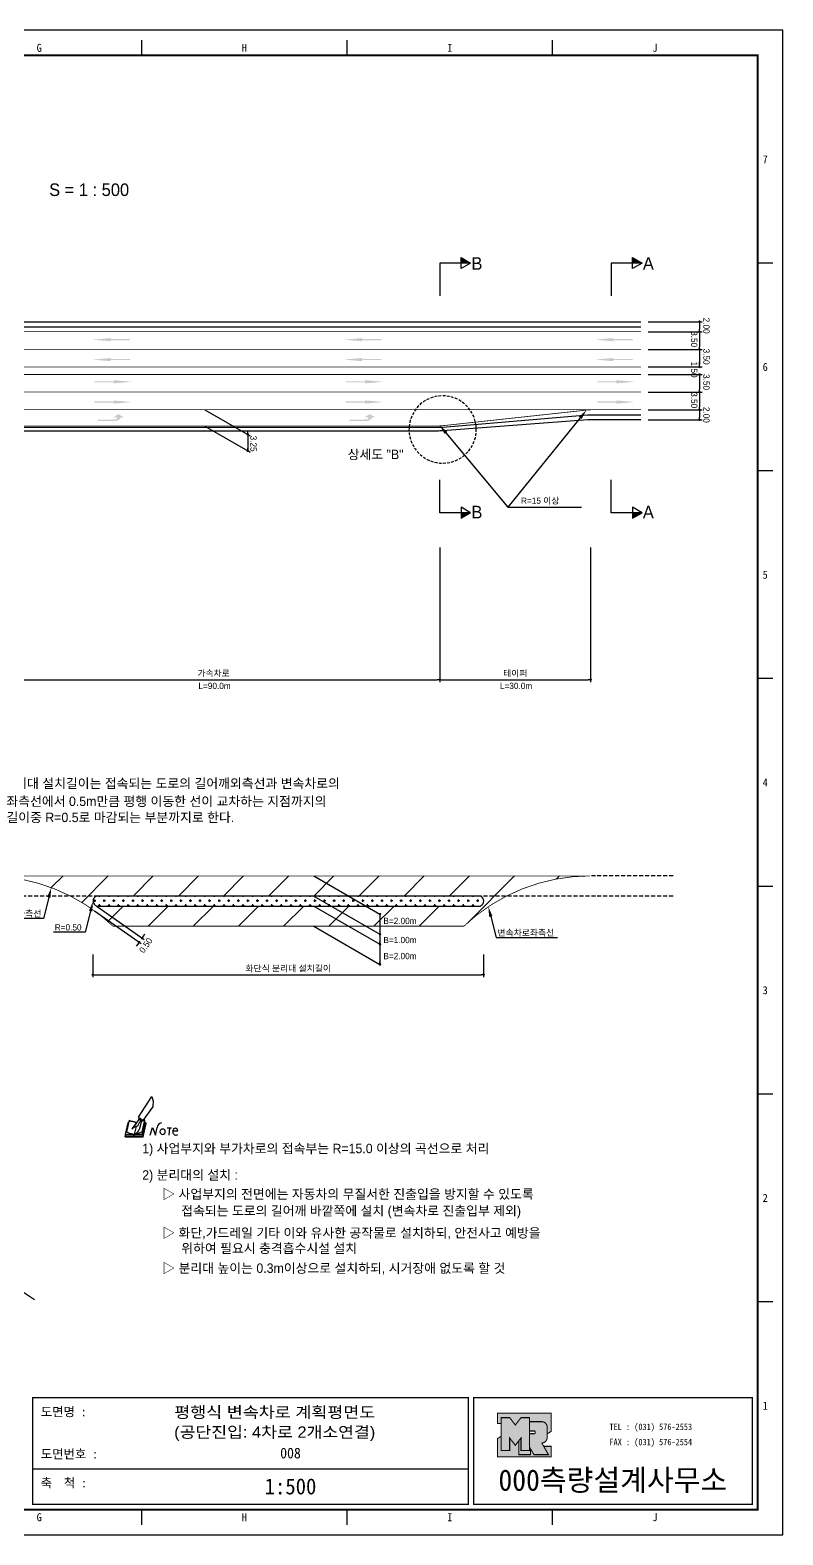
# Model space of a CAD drawing. Header units: millimetres. Extents: x 462 to 886, y 2 to 302.
# Drawn here: x 735.9 to 885.7, y 2.4 to 301.7 of the extents above; entities that cross this region are included whole.
import ezdxf
from ezdxf.enums import TextEntityAlignment as Align

# ---------------------------------------------------------------- set-up
doc = ezdxf.new("R2010")
doc.units = ezdxf.units.MM
doc.header["$LTSCALE"] = 0.25
doc.linetypes.add('HIDDEN', pattern=[9.525, 6.35, -3.175])
for name, color, linetype in [('CC-GSTR-0004', 4, 'Continuous'), ('CM-LANE-0030', 30, 'Continuous'), ('CZ-DIMT-0002', 7, 'Continuous'), ('CZ-LIN1-0007', 7, 'Continuous'), ('CZ-LIN2-0003', 3, 'Continuous'), ('CZ-LINE-0001', 7, 'Continuous'), ('CZ-TEXT-BOX0', 7, 'Continuous'), ('TITLE', 7, 'Continuous')]:
    doc.layers.add(name, color=color, linetype=linetype)
doc.styles.add('돋움', font='')
doc.styles.add('돋음체', font='')
doc.styles.get('돋움').set_extended_font_data('Dotum')
doc.styles.get('돋음체').set_extended_font_data('DotumChe')

# ---------------------------------------------------------------- blocks, each defined once
blk = doc.blocks.new('note')
for p, q in [((0.85, 3.5), (3.53, 7.57)), ((3.53, 7.57), (3.8, 6.64)), ((3.8, 6.64), (3.69, 5.72)), ((1, 3.1), (0.75, 2.77)), ((0.85, 3.5), (1.8, 2.79)), ((1, 3.4), (0.85, 3.21)), ((0.85, 3.21), (1.52, 2.71)), ((1.8, 2.79), (3.74, 5.46)), ((3.69, 5.72), (3.74, 5.46)), ((-1.24, 2.36), (-1.77, 0)), ((-1.77, 0), (1.77, 0)), ((-1.77, 0), (-1.77, -0.3)), ((-1.53, 0.52), (-1.55, 0.54)), ((-1.01, 2.9), (-1.53, 0.52)), ((-1.48, 0.48), (-1.53, 0.52)), ((-1.43, 0.44), (-1.48, 0.48)), ((-1.38, 0.41), (-1.43, 0.44)), ((-1.33, 0.4), (-1.38, 0.41)), ((-1.27, 0.37), (-1.33, 0.4)), ((-1.22, 0.35), (-1.27, 0.37)), ((-1.13, 2.36), (-1.24, 2.36)), ((-1.17, 0.33), (-1.22, 0.35)), ((-1.12, 0.32), (-1.17, 0.33)), ((-1.02, 0.25), (-1.12, 0.32)), ((-0.97, 0.22), (-1.02, 0.25)), ((-1, 2.9), (-1.01, 2.9)), ((-0.98, 2.85), (-1, 2.9)), ((-0.95, 2.8), (-0.98, 2.85)), ((-0.93, 0.21), (-0.97, 0.22)), ((-0.9, 2.75), (-0.95, 2.8)), ((-0.88, 0.19), (-0.93, 0.21)), ((-0.85, 2.72), (-0.9, 2.75)), ((-0.8, 0.18), (-0.88, 0.19)), ((-0.79, 2.69), (-0.85, 2.72)), ((-0.75, 0.17), (-0.8, 0.18)), ((-0.74, 2.68), (-0.79, 2.69)), ((-0.7, 0.16), (-0.75, 0.17)), ((-0.69, 2.65), (-0.74, 2.68)), ((-0.64, 0.15), (-0.7, 0.16)), ((-0.64, 2.65), (-0.69, 2.65)), ((-0.59, 2.63), (-0.64, 2.65)), ((-0.58, 0.14), (-0.64, 0.15)), ((-0.54, 2.62), (-0.59, 2.63)), ((-0.53, 0.13), (-0.58, 0.14)), ((-0.48, 2.61), (-0.54, 2.62)), ((-0.48, 0.12), (-0.53, 0.13)), ((-0.43, 2.61), (-0.48, 2.61)), ((-0.43, 0.11), (-0.48, 0.12)), ((0.75, 2.77), (-0.46, 1.16)), ((0.37, 2.24), (-0.46, 1.16)), ((-0.46, 1.16), (-0.08, 1.47)), ((-0.38, 2.59), (-0.43, 2.61)), ((-0.38, 0.08), (-0.43, 0.11)), ((-0.33, 2.59), (-0.38, 2.59)), ((-0.29, 0.06), (-0.38, 0.08)), ((-0.27, 2.58), (-0.33, 2.59)), ((-0.23, 0.05), (-0.29, 0.06)), ((-0.22, 2.57), (-0.27, 2.58)), ((-0.16, 0.04), (-0.23, 0.05)), ((-0.17, 2.56), (-0.22, 2.57)), ((-0.12, 2.55), (-0.17, 2.56)), ((-0.11, 0.03), (-0.16, 0.04)), ((-0.07, 2.53), (-0.12, 2.55)), ((-0.04, 0.02), (-0.11, 0.03)), ((-0.08, 1.47), (0.72, 1.75)), ((-0.01, 2.51), (-0.07, 2.53)), ((-0.05, -0.3), (-0.05, 0)), ((0, 0), (-0.04, 0.02)), ((0.04, 2.5), (-0.01, 2.51)), ((0.37, 1.63), (0, 0)), ((0, 0), (1.6, 0.53)), ((0, 0), (1.65, 0.18)), ((0, 0.01), (0.06, 0.04)), ((0, -0.3), (0, 0)), ((0.09, 2.48), (0.04, 2.5)), ((0.05, -0.3), (0.05, 0)), ((0.06, 0.04), (0.11, 0.07)), ((0.14, 2.48), (0.09, 2.48)), ((0.11, 0.07), (0.16, 0.09)), ((0.2, 2.47), (0.14, 2.48)), ((0.16, 0.09), (0.21, 0.12)), ((0.26, 2.43), (0.18, 2.46)), ((0.21, 0.12), (0.27, 0.14)), ((0.34, 2.4), (0.26, 2.43)), ((0.27, 0.14), (0.36, 0.19)), ((0.45, 2.37), (0.34, 2.4)), ((0.36, 0.19), (0.41, 0.22)), ((0.41, 0.22), (0.46, 0.27)), ((0.46, 0.27), (0.51, 0.3)), ((0.51, 0.3), (0.56, 0.34)), ((0.56, 0.34), (0.6, 0.4)), ((0.6, 0.4), (0.64, 0.45)), ((0.64, 0.45), (0.67, 0.51)), ((0.67, 0.51), (0.74, 0.58)), ((0.72, 1.75), (1.16, 2.53)), ((0.74, 0.58), (0.79, 0.63)), ((0.79, 0.63), (0.83, 0.68)), ((0.83, 0.68), (0.86, 0.73)), ((0.86, 0.73), (0.89, 0.79)), ((0.89, 0.84), (0.92, 0.89)), ((0.89, 0.79), (0.89, 0.84)), ((0.92, 0.89), (0.96, 0.95)), ((0.96, 0.95), (1.01, 0.97)), ((1.47, 2.74), (1.01, 0.97)), ((1.16, 2.53), (1.37, 2.82)), ((2.13, 2.84), (1.44, 2.63)), ((1.52, 2.71), (1.66, 2.9)), ((1.6, 0.53), (2.13, 2.84)), ((1.65, 0.18), (2.19, 2.48)), ((1.77, 0), (2.3, 2.36)), ((1.77, -0.3), (2.3, 2.07)), ((1.77, -0.38), (2.3, 1.99)), ((1.77, -0.44), (2.3, 1.93)), ((1.77, 0), (1.77, -0.3)), ((2.19, 2.48), (2.04, 2.47)), ((2.3, 2.36), (2.16, 2.36)), ((2.3, 2.36), (2.3, 2.07)), ((3.21, -0.08), (3.68, 1.4)), ((3.68, 1.4), (4.26, -0.14)), ((4.26, -0.14), (4.56, 1.44)), ((6.55, 1.34), (7.46, 1.34)), ((7.01, 1.34), (6.87, -0.11)), ((7.71, 0.77), (7.71, 0.55)), ((7.71, 0.77), (8.67, 0.77)), ((-1.77, -0.3), (1.77, -0.3)), ((-1.77, -0.43), (-1.77, -0.3)), ((-1.77, -0.37), (1.77, -0.37)), ((-1.77, -0.43), (1.77, -0.43))]:
    blk.add_line(p, q)
for centre, major_axis, start_param, end_param in [((0.4, 2.31), (0.0702, 0.0702), 3.283946, 6.425539), ((5.68, 1.23), (-0.806, 0.806), -0.591174, 0.597824), ((5.66, 0.58), (-0.378, 0.378), 3.926991, 10.210176), ((8.3, 0.49), (0.422, 0.422), 2.265602, 4.634911), ((8.19, 0.77), (-0.342, 0.342), 3.926991, 7.068583)]:
    blk.add_ellipse(centre, major_axis=major_axis, ratio=1, start_param=start_param, end_param=end_param)
blk = doc.blocks.new('_Dot')
at = {"color": 0, "linetype": 'ByBlock', "lineweight": -2}
blk.add_line((-0.5, 0), (-1, 0), dxfattribs=at)
at = {"color": 0, "linetype": 'ByBlock', "const_width": 0.5}
blk.add_lwpolyline([(-0.25, 0, 1), (0.25, 0, 1)], format="xyb", close=True, dxfattribs=at)

msp = doc.modelspace()

# ---------------------------------------------------------------- hatches: boundary and pattern name
at = {"layer": 'CM-LANE-0030'}
h = msp.add_hatch(dxfattribs=at)
h.set_pattern_fill('ANSI31', color=256, scale=2, style=0)
h.set_pattern_definition([(45, (-552.5614, 589.562), (-4.490128, 4.490128), [])])
h.paths.add_polyline_path([(822.23, 123.46, -0.191871), (847.33, 133.46), (727.33, 133.46, -0.191871), (752.43, 123.46)])
h.paths.add_polyline_path([(749.15, 127.46, 0.002096), (748.89, 127.64, -0.732581), (749.46, 129.46), (825.19, 129.46, -0.732581), (825.77, 127.64, 0.002096), (825.51, 127.46)], flags=16)
at = {"layer": 'CZ-LIN1-0007'}
for points in [[(751.96, 240.46), (751.96, 240.25), (755.78, 240.25), (755.78, 240.03), (751.96, 240.03), (751.96, 239.82), (748.31, 240.14)], [(801.96, 240.46), (801.96, 240.25), (805.78, 240.25), (805.78, 240.03), (801.96, 240.03), (801.96, 239.82), (798.31, 240.14)], [(851.96, 240.46), (851.96, 240.25), (855.78, 240.25), (855.78, 240.03), (851.96, 240.03), (851.96, 239.82), (848.31, 240.14)], [(751.96, 236.5), (751.96, 236.29), (755.78, 236.29), (755.78, 236.07), (751.96, 236.07), (751.96, 235.86), (748.31, 236.18)], [(801.96, 236.5), (801.96, 236.29), (805.78, 236.29), (805.78, 236.07), (801.96, 236.07), (801.96, 235.86), (798.31, 236.18)], [(851.96, 236.5), (851.96, 236.29), (855.78, 236.29), (855.78, 236.07), (851.96, 236.07), (851.96, 235.86), (848.31, 236.18)], [(752.56, 232.08), (752.56, 231.87), (748.74, 231.87), (748.74, 231.65), (752.56, 231.65), (752.56, 231.44), (756.22, 231.76)], [(802.56, 232.08), (802.56, 231.87), (798.74, 231.87), (798.74, 231.65), (802.56, 231.65), (802.56, 231.44), (806.22, 231.76)], [(852.56, 232.08), (852.56, 231.87), (848.74, 231.87), (848.74, 231.65), (852.56, 231.65), (852.56, 231.44), (856.22, 231.76)], [(752.56, 228.05), (752.56, 227.84), (748.74, 227.84), (748.74, 227.62), (752.56, 227.62), (752.56, 227.41), (756.22, 227.73)], [(802.56, 228.05), (802.56, 227.84), (798.74, 227.84), (798.74, 227.62), (802.56, 227.62), (802.56, 227.41), (806.22, 227.73)], [(852.56, 228.05), (852.56, 227.84), (848.74, 227.84), (848.74, 227.62), (852.56, 227.62), (852.56, 227.41), (856.22, 227.73)], [(752.98, 223.99, 0.267976), (754.01, 224.68), (754.64, 224.68), (753.47, 225.34), (752.52, 224.69), (753.22, 224.68, -0.504994), (752.91, 224.26), (749.44, 224.24), (749.44, 223.97)], [(802.98, 223.99, 0.267976), (804.01, 224.68), (804.64, 224.68), (803.47, 225.34), (802.52, 224.69), (803.22, 224.68, -0.504994), (802.91, 224.26), (799.44, 224.24), (799.44, 223.97)]]:
    msp.add_hatch(color=256, dxfattribs=at).paths.add_polyline_path(points)
at = {"layer": 'CZ-LIN2-0003'}
h = msp.add_hatch(dxfattribs=at)
h.set_pattern_fill('CROSS', color=256, scale=0.15, style=0)
h.set_pattern_definition([(0, (-552.5614, 589.5622), (0.9525, 0.9525), [0.47625, -1.42875]), (90, (-552.3232, 589.3241), (-0.9525, 0.9525), [0.47625, -1.42875])])
h.paths.add_polyline_path([(749.46, 129.46, 0.732581), (748.89, 127.64, -0.002096), (749.15, 127.46), (825.51, 127.46, -0.002096), (825.77, 127.64, 0.732581), (825.19, 129.46)])
at = {"layer": 'CZ-LINE-0001'}
for points in [[(821.66, 256.48), (821.66, 255.38), (823.56, 255.38)], [(855.77, 256.48), (855.77, 255.38), (857.67, 255.38)], [(823.56, 205.71), (821.66, 205.71), (821.66, 204.61)], [(857.67, 205.71), (855.77, 205.71), (855.77, 204.61)]]:
    msp.add_hatch(color=256, dxfattribs=at).paths.add_polyline_path(points)
at = {"layer": 'TITLE', "ltscale": 150}
h = msp.add_hatch(color=8, dxfattribs=at)
edge = h.paths.add_edge_path()
edge.add_line((839.6, 26.58), (828.93, 26.58))
edge.add_line((828.93, 26.58), (828.93, 24.5))
edge.add_line((828.93, 24.5), (829.64, 24.5))
edge.add_line((829.64, 24.5), (829.64, 25.68))
edge.add_line((829.64, 25.68), (831.33, 25.68))
edge.add_line((831.33, 25.68), (832.46, 24.22))
edge.add_line((832.46, 24.22), (833.59, 25.68))
edge.add_line((833.59, 25.68), (835.28, 25.68))
edge.add_line((835.28, 25.68), (835.28, 24.88))
edge.add_line((835.28, 24.88), (837.72, 24.88))
edge.add_arc((837.72, 23.81), 1.07, 0, 90, ccw=False)
edge.add_line((838.78, 23.81), (838.78, 22.44))
edge.add_line((838.78, 22.44), (839.6, 22.95))
edge.add_line((839.6, 22.95), (839.6, 26.58))
h.paths.add_polyline_path([(833.14, 21.06), (832.46, 20.18), (831.33, 21.63), (831.33, 19.12), (829.64, 19.12), (829.64, 21.97), (828.93, 21.53), (828.93, 17.89), (839.6, 17.89), (839.6, 19.97), (838.1, 19.97), (839.05, 18.32), (836.15, 18.32), (835.45, 19.53), (835.45, 18.32), (833.14, 18.32)])
msp.add_hatch(color=5, dxfattribs=at).paths.add_polyline_path([(835.28, 25.68), (833.59, 25.68), (832.46, 24.22), (831.33, 25.68), (829.64, 25.68), (829.64, 19.12), (831.33, 19.12), (831.33, 21.63), (832.46, 20.18), (833.59, 21.63), (833.59, 19.12), (835.28, 19.12)])
h = msp.add_hatch(color=161, dxfattribs=at)
edge = h.paths.add_edge_path()
edge.add_arc((837.72, 23.81), 1.07, 360, 450)
edge.add_line((837.72, 24.88), (835.28, 24.88))
edge.add_line((835.28, 24.88), (835.28, 23.03))
edge.add_line((835.28, 23.03), (836.27, 23.03))
edge.add_arc((836.27, 22.91), 0.113, 0, 90, ccw=False)
edge.add_line((836.39, 22.91), (836.39, 22.6))
edge.add_arc((836.27, 22.6), 0.113, 270, 360, ccw=False)
edge.add_line((836.27, 22.49), (835.28, 22.49))
edge.add_line((835.28, 22.49), (835.28, 19.12))
edge.add_line((835.28, 19.12), (833.59, 19.12))
edge.add_line((833.59, 19.12), (833.59, 21.63))
edge.add_line((833.59, 21.63), (833.14, 21.06))
edge.add_line((833.14, 21.06), (833.14, 18.32))
edge.add_line((833.14, 18.32), (835.45, 18.32))
edge.add_line((835.45, 18.32), (835.45, 19.53))
edge.add_line((835.45, 19.53), (836.15, 18.32))
edge.add_line((836.15, 18.32), (839.05, 18.32))
edge.add_line((839.05, 18.32), (837.72, 20.64))
edge.add_arc((837.72, 21.71), 1.07, 270, 360)
edge.add_line((838.78, 21.71), (838.78, 23.81))

# ---------------------------------------------------------------- linework, layer by layer
at = {"color": 0, "linetype": 'ByBlock', "lineweight": -2}
for p, q in [((869.09, 243.46), (869.09, 243.21)), ((869.09, 241.96), (869.09, 242.21)), ((869.09, 241.46), (869.09, 241.21)), ((869.09, 238.46), (869.09, 238.71)), ((869.09, 237.96), (869.09, 237.71)), ((869.09, 234.96), (869.09, 235.21)), ((869.09, 234.96), (869.09, 235.21)), ((869.09, 232.96), (869.09, 232.71)), ((869.09, 232.96), (869.09, 232.71)), ((869.09, 229.96), (869.09, 230.21)), ((869.09, 229.46), (869.09, 229.21)), ((869.09, 226.46), (869.09, 226.71)), ((869.09, 225.96), (869.09, 225.71)), ((869.09, 224.46), (869.09, 224.71)), ((779.22, 221.56), (779.22, 221.81)), ((779.22, 221.06), (779.22, 220.81)), ((779.22, 218.31), (779.22, 218.56)), ((805.53, 125.61), (805.53, 125.36)), ((757.49, 120.06), (757.35, 119.86)), ((758.35, 121.29), (758.5, 121.5)), ((805.53, 121.61), (805.53, 121.36)), ((805.53, 120.11), (805.53, 120.36)), ((805.53, 116.11), (805.53, 116.36))]:
    msp.add_line(p, q, dxfattribs=at)
at = {"color": 0, "linetype": 'ByBlock', "const_width": 0.25}
for points in [[(869.09, 243.59, 1), (869.09, 243.84, 1)], [(869.09, 241.59, 1), (869.09, 241.84, 1)], [(869.09, 241.84, 1), (869.09, 241.59, 1)], [(869.09, 238.09, 1), (869.09, 238.34, 1)], [(869.09, 238.34, 1), (869.09, 238.09, 1)], [(869.09, 234.84, 1), (869.09, 234.59, 1)], [(869.09, 234.84, 1), (869.09, 234.59, 1)], [(869.09, 233.09, 1), (869.09, 233.34, 1)], [(869.09, 233.09, 1), (869.09, 233.34, 1)], [(869.09, 229.59, 1), (869.09, 229.84, 1)], [(869.09, 229.84, 1), (869.09, 229.59, 1)], [(869.09, 226.34, 1), (869.09, 226.09, 1)], [(869.09, 226.09, 1), (869.09, 226.34, 1)], [(779.22, 221.43, 1), (779.22, 221.18, 1)], [(779.22, 221.18, 1), (779.22, 221.43, 1)], [(869.09, 224.34, 1), (869.09, 224.09, 1)], [(779.22, 218.18, 1), (779.22, 217.93, 1)], [(805.53, 125.73, 1), (805.53, 125.98, 1)], [(757.56, 120.17, 1), (757.71, 120.37, 1)], [(758.28, 121.19, 1), (758.14, 120.99, 1)], [(805.53, 121.73, 1), (805.53, 121.98, 1)], [(805.53, 119.98, 1), (805.53, 119.73, 1)], [(805.53, 115.98, 1), (805.53, 115.73, 1)]]:
    msp.add_lwpolyline(points, format="xyb", close=True, dxfattribs=at)
at = {"layer": 'CC-GSTR-0004'}
for points in [[(497.44, 243.71), (857.44, 243.71)], [(497.44, 242.71), (857.44, 242.71)]]:
    msp.add_lwpolyline(points, dxfattribs=at)
for points in [[(712.69, 207.96, -0.414214), (727.44, 222.71), (816.81, 222.71), (816.81, 222.71, 0.020788), (818.06, 222.76), (818.06, 222.76), (846.82, 225.16), (846.82, 225.16, -0.020788), (848.06, 225.21), (857.44, 225.21)], [(857.44, 224.21), (848, 224.21, 0.018717), (846.88, 224.17), (818, 222.01, -0.018717), (816.88, 221.96), (727.44, 221.96, 0.414214), (713.44, 207.96)]]:
    msp.add_lwpolyline(points, format="xyb", dxfattribs=at)
at = {"layer": 'CM-LANE-0030', "const_width": 0.15}
for points in [[(497.44, 234.71), (857.44, 234.71)], [(497.44, 233.21), (857.44, 233.21)]]:
    msp.add_lwpolyline(points, dxfattribs=at)
msp.add_lwpolyline([(727.33, 133.46), (847.33, 133.46, 0.191871), (822.23, 123.46), (752.43, 123.46, 0.191871)], format="xyb", close=True, dxfattribs=at)
at = {"layer": 'CZ-LIN1-0007', "const_width": 0.15}
for points in [[(497.44, 241.71), (857.44, 241.71)], [(727.44, 226.21), (787.84, 226.21)]]:
    msp.add_lwpolyline(points, dxfattribs=at)
at = {"layer": 'CZ-LIN1-0007', "linetype": 'HIDDEN', "const_width": 0.15}
for points in [[(497.44, 238.21), (857.44, 238.21)], [(497.44, 229.71), (857.44, 229.71)], [(787.84, 226.21), (848.25, 226.21)]]:
    msp.add_lwpolyline(points, dxfattribs=at)
at = {"layer": 'CZ-LIN1-0007', "const_width": 0.15}
msp.add_lwpolyline([(857.44, 226.21), (848.25, 226.21, 0.026985), (846.63, 226.13), (818.24, 223.05, -0.026985), (816.63, 222.96), (727.44, 222.96, 0.414214), (712.44, 207.96)], format="xyb", dxfattribs=at)
at = {"layer": 'CZ-LIN2-0003'}
msp.add_line((724.59, 57.31), (736.8, 49.18), dxfattribs=at)
msp.add_lwpolyline([(825.51, 127.46, -0.002096), (825.77, 127.64, 0.732581), (825.19, 129.46), (749.46, 129.46, 0.732581), (748.89, 127.64, -0.002096), (749.15, 127.46)], format="xyb", close=True, dxfattribs=at)
at = {"layer": 'CZ-LINE-0001'}
for p, q in [((823.56, 255.38), (817.42, 255.38)), ((817.42, 255.38), (817.42, 248.84)), ((821.66, 254.28), (821.66, 256.48)), ((821.66, 256.48), (823.56, 255.38)), ((823.56, 255.38), (821.66, 254.28)), ((857.67, 255.38), (851.53, 255.38)), ((851.53, 255.38), (851.53, 248.84)), ((855.77, 254.28), (855.77, 256.48)), ((855.77, 256.48), (857.67, 255.38)), ((857.67, 255.38), (855.77, 254.28)), ((858.86, 243.71), (869.59, 243.71)), ((869.09, 243.21), (869.09, 242.21)), ((858.86, 241.71), (869.59, 241.71)), ((858.86, 241.71), (869.59, 241.71)), ((869.09, 241.21), (869.09, 238.71)), ((858.86, 238.21), (869.59, 238.21)), ((858.86, 238.21), (869.59, 238.21)), ((869.09, 237.71), (869.09, 235.21)), ((858.86, 234.71), (869.59, 234.71)), ((858.86, 234.71), (869.59, 234.71)), ((869.09, 235.21), (869.09, 235.71)), ((858.86, 233.21), (869.59, 233.21)), ((858.86, 233.21), (869.59, 233.21)), ((869.09, 232.71), (869.09, 232.21)), ((869.09, 232.71), (869.09, 230.21)), ((858.86, 229.71), (869.59, 229.71)), ((858.86, 229.71), (869.59, 229.71)), ((869.09, 229.21), (869.09, 226.71)), ((770.73, 226.21), (779.72, 221.02)), ((858.86, 226.21), (869.59, 226.21)), ((858.86, 226.21), (869.59, 226.21)), ((869.09, 225.71), (869.09, 224.71)), ((770.73, 222.96), (779.72, 217.77)), ((858.86, 224.21), (869.59, 224.21)), ((779.22, 220.81), (779.22, 217.8)), ((817.42, 205.71), (817.42, 212.25)), ((851.53, 205.71), (851.53, 212.25)), ((823.56, 205.71), (821.66, 206.81)), ((821.66, 206.81), (821.66, 204.61)), ((830.99, 206.85), (845.62, 206.85)), ((857.67, 205.71), (855.77, 206.81)), ((855.77, 206.81), (855.77, 204.61)), ((823.56, 205.71), (817.42, 205.71)), ((821.66, 204.61), (823.56, 205.71)), ((857.67, 205.71), (851.53, 205.71)), ((855.77, 204.61), (857.67, 205.71)), ((817.44, 198.77), (817.44, 171.99)), ((817.44, 198.77), (817.44, 171.99)), ((847.44, 198.77), (847.44, 171.99)), ((727.94, 172.49), (816.94, 172.49)), ((817.94, 172.49), (846.94, 172.49)), ((792.36, 133.46), (805.53, 125.86)), ((792.36, 129.46), (805.53, 121.86)), ((748.72, 126.53), (758.04, 119.98)), ((749.3, 127.35), (758.62, 120.8)), ((792.36, 127.46), (805.53, 119.86)), ((805.53, 125.86), (805.53, 115.86)), ((792.36, 123.46), (805.53, 115.86)), ((757.35, 119.86), (757.06, 119.45)), ((758.5, 121.5), (758.78, 121.91)), ((748.41, 117.83), (748.41, 113.3)), ((826.15, 117.83), (826.15, 113.3)), ((748.91, 113.8), (825.65, 113.8))]:
    msp.add_line(p, q, dxfattribs=at)
at = {"layer": 'CZ-LINE-0001', "linetype": 'HIDDEN', "ltscale": 0.35}
msp.add_line((824.65, 223.05), (824.65, 223.05), dxfattribs=at)
at = {"layer": 'CZ-LINE-0001', "linetype": 'HIDDEN', "ltscale": 0.5}
for p, q in [((863.85, 133.46), (847.33, 133.46)), ((749.46, 129.46), (710.8, 129.46)), ((863.85, 129.46), (825.19, 129.46))]:
    msp.add_line(p, q, dxfattribs=at)
at = {"layer": 'CZ-LINE-0001'}
for points in [[(845.37, 224.57), (830.99, 206.85)], [(818.66, 221.59), (830.99, 206.85)], [(739.67, 129.19), (738.62, 125.01), (726.39, 125.01)], [(747.98, 126.47), (746.92, 122.29), (740.58, 122.29)]]:
    msp.add_lwpolyline(points, dxfattribs=at)
at = {"layer": 'CZ-LINE-0001', "extrusion": (0, 0, -1)}
msp.add_lwpolyline([(-827.58, 125.39), (-828.63, 121.21), (-840.86, 121.21)], dxfattribs=at)
at = {"layer": 'CZ-LINE-0001', "linetype": 'HIDDEN', "ltscale": 0.35}
msp.add_arc((818, 222.27), 6.7, 6.7667, 6.749, dxfattribs=at)
at = {"layer": 'CZ-LINE-0001'}
for points in [[(845.11, 224.78), (846.63, 226.13), (845.63, 224.36)], [(818.41, 221.37), (817.38, 223.12), (818.92, 221.8)], [(739.34, 129.27), (740.16, 131.13), (739.99, 129.11)], [(747.65, 126.55), (748.46, 128.41), (748.3, 126.39)]]:
    msp.add_solid(points, dxfattribs=at)
at = {"layer": 'CZ-LINE-0001', "extrusion": (0, 0, -1)}
msp.add_solid([(-827.9, 125.47), (-827.09, 127.33), (-827.25, 125.31)], dxfattribs=at)
at = {"layer": 'TITLE', "color": 7, "linetype": 'Continuous'}
for p, q in [((758.17, 296.69), (758.17, 299.71)), ((799, 296.69), (799, 299.71)), ((839.82, 296.69), (839.82, 299.71)), ((883.67, 255.36), (880.65, 255.36)), ((883.67, 214.03), (880.65, 214.03)), ((883.67, 172.7), (880.65, 172.7)), ((883.67, 131.37), (880.65, 131.37)), ((883.67, 90.04), (880.65, 90.04)), ((883.67, 48.72), (880.65, 48.72)), ((758.17, 4.36), (758.17, 7.39)), ((799, 4.36), (799, 7.39)), ((839.82, 4.36), (839.82, 7.39))]:
    msp.add_line(p, q, dxfattribs=at)
at = {"layer": 'TITLE', "ltscale": 150}
msp.add_line((736.47, 15.52), (823.08, 15.52), dxfattribs=at)
at = {"layer": 'TITLE'}
msp.add_line((880.76, 7.39), (471.9, 7.39), dxfattribs=at)
msp.add_lwpolyline([(462.32, 2.35), (885.68, 2.35), (885.68, 301.73), (462.32, 301.73)], close=True, dxfattribs=at)
at = {"layer": 'TITLE', "linetype": 'Continuous', "const_width": 0.403}
msp.add_lwpolyline([(472.4, 7.39), (472.4, 296.69), (880.65, 296.69), (880.65, 7.39)], close=True, dxfattribs=at)
at = {"layer": 'TITLE', "ltscale": 150}
for points, const_width in [([(736.47, 29.67), (823.08, 29.67), (823.08, 8.45), (736.47, 8.45)], 0.265), ([(879.58, 29.67), (879.58, 8.45), (824.14, 8.45), (824.14, 29.67), (879.58, 29.67)], 0.265), ([(835.28, 25.68), (833.59, 25.68), (832.46, 24.22), (831.33, 25.68), (829.64, 25.68), (829.64, 19.12), (831.33, 19.12), (831.33, 21.63), (832.46, 20.18), (833.59, 21.63), (833.59, 19.12), (835.28, 19.12)], 0.212), ([(833.14, 21.06), (832.46, 20.18), (831.33, 21.63), (831.33, 19.12), (829.64, 19.12), (829.64, 21.97), (828.93, 21.53), (828.93, 17.89), (839.6, 17.89), (839.6, 19.97), (838.1, 19.97), (839.05, 18.32), (836.15, 18.32), (835.45, 19.53), (835.45, 18.32), (833.14, 18.32)], 0.212)]:
    msp.add_lwpolyline(points, close=True, dxfattribs=dict(at, const_width=const_width))
at = {"layer": 'TITLE', "ltscale": 150, "const_width": 0.212}
for points in [[(839.6, 26.58), (828.93, 26.58), (828.93, 24.5), (829.64, 24.5), (829.64, 25.68), (831.33, 25.68), (832.46, 24.22), (833.59, 25.68), (835.28, 25.68), (835.28, 24.88), (837.72, 24.88, -0.414214), (838.78, 23.81), (838.78, 22.44), (839.6, 22.95)], [(838.78, 23.81, 0.414214), (837.72, 24.88), (835.28, 24.88), (835.28, 23.03), (836.27, 23.03, -0.414214), (836.39, 22.91), (836.39, 22.6, -0.414214), (836.27, 22.49), (835.28, 22.49), (835.28, 19.12), (833.59, 19.12), (833.59, 21.63), (833.14, 21.06), (833.14, 18.32), (835.45, 18.32), (835.45, 19.53), (836.15, 18.32), (839.05, 18.32), (837.72, 20.64, 0.414214), (838.78, 21.71)]]:
    msp.add_lwpolyline(points, format="xyb", close=True, dxfattribs=at)

# ---------------------------------------------------------------- block references
at = {"layer": 'CZ-LINE-0001', "xscale": 0.5, "yscale": 0.5, "zscale": 0.5}
for p in [(817.44, 172.49), (847.44, 172.49), (826.15, 113.8)]:
    msp.add_blockref('_Dot', p, dxfattribs=at)
at = {"layer": 'CZ-LINE-0001', "xscale": 0.5, "yscale": 0.5, "zscale": 0.5, "rotation": 180}
for p in [(817.44, 172.49), (748.41, 113.8)]:
    msp.add_blockref('_Dot', p, dxfattribs=at)
at = {"layer": 'CZ-TEXT-BOX0'}
msp.add_blockref('note', (756.64, 81.99), dxfattribs=at)

# ---------------------------------------------------------------- texts
at = {"layer": 'CZ-DIMT-0002', "style": '돋움'}
for s, height, p in [('B', 2.5, (824.82, 255.3)), ('A', 2.5, (858.92, 255.3)), ('상세도 "B"', 1.875, (804.67, 217.31)), ('B', 2.5, (824.82, 205.84)), ('R=15 이상', 1.25, (837.41, 208.11)), ('A', 2.5, (858.92, 205.84)), ('L=90.0m', 1.25, (772.64, 171.26)), ('L=30.0m', 1.25, (832.61, 171.26))]:
    msp.add_text(s, height=height, dxfattribs=at).set_placement(p, align=Align.MIDDLE_CENTER)
for s, p in [('2.00', (869.84, 244.52)), ('3.50', (867.41, 241.83)), ('3.50', (869.84, 238.36)), ('1.50', (867.41, 235.78)), ('3.50', (869.84, 233.3)), ('3.50', (867.41, 229.69)), ('2.00', (869.84, 226.77))]:
    msp.add_text(s, height=1.25, rotation=270, dxfattribs=at).set_placement(p)
for s, p in [('○ 분리대 설치길이는 접속되는 도로의 길어깨외측선과 변속차로의', (727.38, 151.86)), ('좌측선에서 0.5m만큼 평행 이동한 선이 교차하는 지점까지의', (731.23, 148.3)), ('길이중 R=0.5로 마감되는 부분까지로 한다.', (731.23, 145.1)), ('1) 사업부지와 부가차로의 접속부는 R=15.0 이상의 곡선으로 처리', (758.25, 79.23)), ('2) 분리대의 설치 :', (758.25, 73.96)), ('▷ 사업부지의 전면에는 자동차의 무질서한 진출입을 방지할 수 있도록', (762.23, 70.16)), ('접속되는 도로의 길어깨 바깥쪽에 설치 (변속차로 진출입부 제외)', (766.01, 66.84)), ('▷ 화단,가드레일 기타 이와 유사한 공작물로 설치하되, 안전사고 예방을', (762.23, 62.44)), ('위하여 필요시 충격흡수시설 설치', (766.01, 59.37)), ('▷ 분리대 높이는 0.3m이상으로 설치하되, 시거장애 없도록 할 것', (762.23, 55.42))]:
    msp.add_text(s, height=1.875, dxfattribs=at).set_placement(p, align=Align.MIDDLE_LEFT)
for s, p in [('변속차로좌측선', (726.92, 125.33)), ('R=0.50', (740.86, 122.6)), ('B=2.00m', (806.22, 123.87)), ('변속차로좌측선', (828.91, 121.52)), ('B=1.00m', (806.22, 120.08)), ('B=2.00m', (806.22, 116.89))]:
    msp.add_text(s, height=1.25, dxfattribs=at).set_placement(p)
at = {"layer": 'CZ-LINE-0001', "style": '돋움'}
for s, rotation, p in [('3.25', 270, (779.76, 221.05)), ('0.50', 54.9032, (758.55, 117.98))]:
    msp.add_text(s, height=1.25, rotation=rotation, dxfattribs=at).set_placement(p)
at = {"layer": 'CZ-LINE-0001', "char_height": 1.25, "attachment_point": 5, "style": '돋움'}
for s, insert in [('\\A1;가속차로', (772.44, 173.69)), ('\\A1;테이퍼', (832.44, 173.69)), ('\\A1;화단식 분리대 설치길이', (787.28, 114.99))]:
    msp.add_mtext(s, dxfattribs=dict(at, insert=insert))
at = {"layer": 'CZ-TEXT-BOX0', "style": '돋움'}
for s, width, p, p2 in [('평행식 변속차로 계획평면도', 1.010039, (764.6, 25.63), (804.6, 25.63)), ('(공단진입: 4차로 2개소연결)', 0.990042, (764.6, 21.68), (804.6, 21.68))]:
    msp.add_text(s, height=2.25, dxfattribs=dict(at, width=width)).set_placement(p, p2, align=Align.FIT)
at = {"layer": 'TITLE', "color": 3, "linetype": 'Continuous', "style": '돋음체'}
for s, p in [('G', (737.76, 298.2)), ('H', (778.58, 298.2)), ('I', (819.41, 298.2)), ('J', (860.23, 298.2)), ('7', (882.16, 276.03)), ('6', (882.16, 234.7)), ('5', (882.16, 193.37)), ('4', (882.16, 152.04)), ('3', (882.16, 110.71)), ('2', (882.16, 69.39)), ('1', (882.16, 28.06)), ('G', (737.76, 5.87)), ('H', (778.58, 5.87)), ('I', (819.41, 5.87)), ('J', (860.23, 5.87))]:
    msp.add_text(s, height=1.59, dxfattribs=at).set_placement(p, align=Align.MIDDLE)
at = {"layer": 'TITLE', "style": '돋움'}
msp.add_text('S = 1 : 500', height=2.5, dxfattribs=at).set_placement((739.73, 269.97), align=Align.MIDDLE_LEFT)
at = {"layer": 'TITLE', "style": '돋음체'}
for s, p in [('도면명 :', (738.06, 25.95)), ('도면번호 :', (738.06, 17.56)), ('축  척 :', (738.06, 11.81))]:
    msp.add_text(s, height=1.804, dxfattribs=at).set_placement(p)
at = {"layer": 'TITLE', "color": 180, "style": '돋음체'}
for s, p in [('TEL : (031) 576-2553', (851.17, 23.22)), ('FAX : (031) 576-2554', (851.17, 20.2))]:
    msp.add_text(s, height=1.2733, dxfattribs=at).set_placement(p)
at = {"layer": 'TITLE', "linetype": 'Continuous', "style": '돋음체'}
for s, height, p in [('008', 2.122, (787.74, 18.62)), ('1:500', 3.183, (787.74, 11.98))]:
    msp.add_text(s, height=height, dxfattribs=at).set_placement(p, align=Align.MIDDLE)
at = {"layer": 'TITLE', "color": 180, "style": '돋음체'}
msp.add_text('000측량설계사무소', height=4.244, dxfattribs=at).set_placement((851.86, 11.13), align=Align.CENTER)

doc.saveas('drawing.dxf')
